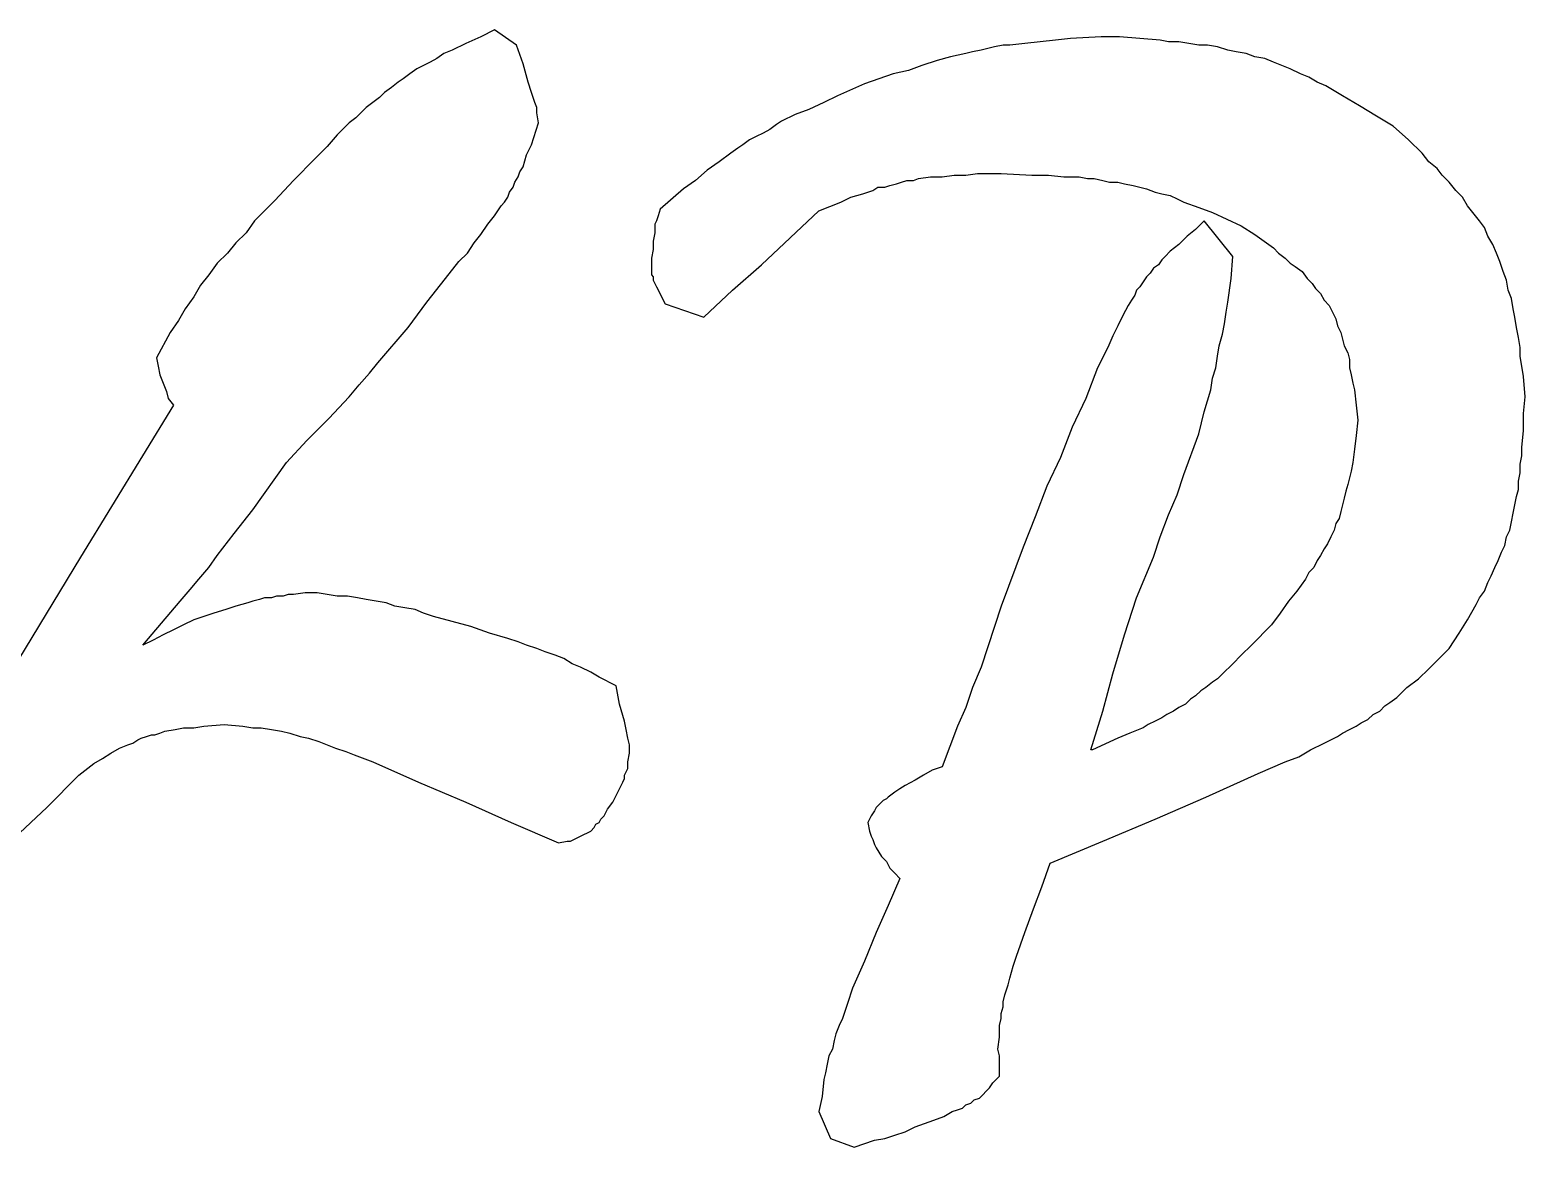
# Model space of a CAD drawing. Extents: x 5 to 194, y 2 to 286.
# Drawn here: x 120.84 to 139.57, y 39.76 to 53.75 of the extents above; entities that cross this region are included whole.
import ezdxf

# ---------------------------------------------------------------- set-up
doc = ezdxf.new("R2010")
doc.units = 0
doc.layers.add('Layer_1', color=7, linetype='CONTINUOUS')

msp = doc.modelspace()

# ---------------------------------------------------------------- linework, layer by layer
at = {"layer": 'Layer_1', "color": 7}
for p, q in [((126.30255, 53.57775), (126.133217, 53.493083)), ((126.49305, 53.662416), (126.30255, 53.57775)), ((126.662383, 53.747083), (126.49305, 53.662416)), ((126.93755, 53.556583), (126.662383, 53.747083)), ((133.308717, 53.57775), (133.118217, 53.556583)), ((133.499217, 53.598916), (133.308717, 53.57775)), ((133.689717, 53.620083), (133.499217, 53.598916)), ((133.880217, 53.64125), (133.689717, 53.620083)), ((134.261217, 53.662416), (133.880217, 53.64125)), ((134.49405, 53.662416), (134.261217, 53.662416)), ((134.74805, 53.64125), (134.49405, 53.662416)), ((135.00205, 53.620083), (134.74805, 53.64125)), ((135.107883, 53.598916), (135.00205, 53.620083)), ((135.234883, 53.598916), (135.107883, 53.598916)), ((135.361883, 53.57775), (135.234883, 53.598916)), ((135.488883, 53.556583), (135.361883, 53.57775)), ((125.942717, 53.38725), (125.85805, 53.344916)), ((126.027383, 53.45075), (125.942717, 53.38725)), ((126.133217, 53.493083), (126.027383, 53.45075)), ((127.022217, 53.32375), (126.93755, 53.556583)), ((132.377383, 53.408416), (132.20805, 53.366083)), ((132.567883, 53.45075), (132.377383, 53.408416)), ((132.65255, 53.471916), (132.567883, 53.45075)), ((132.758383, 53.493083), (132.65255, 53.471916)), ((132.84305, 53.51425), (132.758383, 53.493083)), ((132.927717, 53.535416), (132.84305, 53.51425)), ((133.03355, 53.556583), (132.927717, 53.535416)), ((133.118217, 53.556583), (133.03355, 53.556583)), ((135.594717, 53.556583), (135.488883, 53.556583)), ((135.721717, 53.535416), (135.594717, 53.556583)), ((135.848717, 53.493083), (135.721717, 53.535416)), ((135.95455, 53.471916), (135.848717, 53.493083)), ((136.08155, 53.45075), (135.95455, 53.471916)), ((136.187383, 53.408416), (136.08155, 53.45075)), ((136.314383, 53.38725), (136.187383, 53.408416)), ((136.420217, 53.344916), (136.314383, 53.38725)), ((125.60405, 53.19675), (125.519383, 53.13325)), ((125.688717, 53.26025), (125.60405, 53.19675)), ((125.773383, 53.302583), (125.688717, 53.26025)), ((125.85805, 53.344916), (125.773383, 53.302583)), ((127.085717, 53.090916), (127.022217, 53.32375)), ((131.657717, 53.19675), (131.297883, 53.06975)), ((131.848217, 53.239083), (131.657717, 53.19675)), ((132.01755, 53.302583), (131.848217, 53.239083)), ((132.20805, 53.366083), (132.01755, 53.302583)), ((136.52605, 53.302583), (136.420217, 53.344916)), ((136.631883, 53.26025), (136.52605, 53.302583)), ((136.758883, 53.19675), (136.631883, 53.26025)), ((136.864717, 53.154416), (136.758883, 53.19675)), ((125.371217, 53.027416), (125.28655, 52.963916)), ((125.455883, 53.090916), (125.371217, 53.027416)), ((125.519383, 53.13325), (125.455883, 53.090916)), ((127.12805, 52.963916), (127.085717, 53.090916)), ((131.297883, 53.06975), (130.959217, 52.921583)), ((136.97055, 53.090916), (136.864717, 53.154416)), ((137.076383, 53.048583), (136.97055, 53.090916)), ((137.182217, 52.985083), (137.076383, 53.048583)), ((125.138383, 52.836916), (125.053717, 52.773416)), ((125.22305, 52.900416), (125.138383, 52.836916)), ((125.28655, 52.963916), (125.22305, 52.900416)), ((127.149217, 52.900416), (127.12805, 52.963916)), ((127.170383, 52.836916), (127.149217, 52.900416)), ((127.19155, 52.773416), (127.170383, 52.836916)), ((130.789883, 52.836916), (130.599383, 52.75225)), ((130.959217, 52.921583), (130.789883, 52.836916)), ((137.28805, 52.921583), (137.182217, 52.985083)), ((137.499717, 52.794583), (137.28805, 52.921583)), ((124.926717, 52.646416), (124.84205, 52.582916)), ((124.990217, 52.709916), (124.926717, 52.646416)), ((125.053717, 52.773416), (124.990217, 52.709916)), ((127.19155, 52.709916), (127.19155, 52.773416)), ((127.212717, 52.582916), (127.19155, 52.709916)), ((130.43005, 52.68875), (130.260717, 52.604083)), ((130.599383, 52.75225), (130.43005, 52.68875)), ((137.711383, 52.667583), (137.499717, 52.794583)), ((137.92305, 52.540583), (137.711383, 52.667583)), ((124.84205, 52.582916), (124.693883, 52.43475)), ((127.12805, 52.30775), (127.212717, 52.582916)), ((130.027883, 52.455916), (129.943217, 52.413583)), ((130.11255, 52.49825), (130.027883, 52.455916)), ((130.197217, 52.56175), (130.11255, 52.49825)), ((130.260717, 52.604083), (130.197217, 52.56175)), ((138.11355, 52.37125), (137.92305, 52.540583)), ((124.566883, 52.286583), (124.418717, 52.138416)), ((124.693883, 52.43475), (124.566883, 52.286583)), ((127.06455, 52.18075), (127.12805, 52.30775)), ((129.710383, 52.265416), (129.625717, 52.201916)), ((129.773883, 52.30775), (129.710383, 52.265416)), ((129.85855, 52.37125), (129.773883, 52.30775)), ((129.943217, 52.413583), (129.85855, 52.37125)), ((138.282883, 52.201916), (138.11355, 52.37125)), ((124.418717, 52.138416), (124.14355, 51.86325)), ((127.022217, 52.032583), (127.06455, 52.18075)), ((129.47755, 52.096083), (129.329383, 51.99025)), ((129.625717, 52.201916), (129.47755, 52.096083)), ((138.36755, 52.096083), (138.282883, 52.201916)), ((138.473383, 52.011416), (138.36755, 52.096083)), ((126.916383, 51.842083), (126.958717, 51.905583)), ((126.958717, 51.905583), (126.979883, 51.969083)), ((126.979883, 51.969083), (127.022217, 52.032583)), ((129.329383, 51.99025), (129.181217, 51.86325)), ((131.975217, 51.884416), (132.123383, 51.905583)), ((132.123383, 51.905583), (132.27155, 51.905583)), ((132.27155, 51.905583), (132.419717, 51.92675)), ((132.419717, 51.92675), (132.567883, 51.92675)), ((132.567883, 51.92675), (132.71605, 51.947916)), ((132.71605, 51.947916), (133.012383, 51.947916)), ((133.012383, 51.947916), (133.393383, 51.92675)), ((133.393383, 51.92675), (133.60505, 51.92675)), ((133.60505, 51.92675), (133.79555, 51.905583)), ((133.79555, 51.905583), (133.98605, 51.905583)), ((133.98605, 51.905583), (134.091883, 51.884416)), ((138.536883, 51.92675), (138.473383, 52.011416)), ((138.62155, 51.842083), (138.536883, 51.92675)), ((124.14355, 51.86325), (123.910717, 51.60925)), ((126.831717, 51.651583), (126.852883, 51.715083)), ((126.852883, 51.715083), (126.895217, 51.778583)), ((126.895217, 51.778583), (126.916383, 51.842083)), ((129.03305, 51.757416), (128.736717, 51.503416)), ((129.181217, 51.86325), (129.03305, 51.757416)), ((131.276717, 51.693916), (131.403717, 51.73625)), ((131.403717, 51.73625), (131.467217, 51.778583)), ((131.467217, 51.778583), (131.551883, 51.778583)), ((131.551883, 51.778583), (131.615383, 51.79975)), ((131.615383, 51.79975), (131.70005, 51.820916)), ((131.70005, 51.820916), (131.76355, 51.842083)), ((131.76355, 51.842083), (131.82705, 51.86325)), ((131.82705, 51.86325), (131.911717, 51.86325)), ((131.911717, 51.86325), (131.975217, 51.884416)), ((134.091883, 51.884416), (134.17655, 51.884416)), ((134.17655, 51.884416), (134.282383, 51.86325)), ((134.282383, 51.86325), (134.36705, 51.842083)), ((134.36705, 51.842083), (134.472883, 51.842083)), ((134.472883, 51.842083), (134.55755, 51.820916)), ((134.55755, 51.820916), (134.663383, 51.79975)), ((134.663383, 51.79975), (134.74805, 51.778583)), ((134.74805, 51.778583), (134.832717, 51.757416)), ((134.832717, 51.757416), (134.93855, 51.715083)), ((134.93855, 51.715083), (135.023217, 51.693916)), ((138.706217, 51.73625), (138.62155, 51.842083)), ((138.790883, 51.651583), (138.706217, 51.73625)), ((123.910717, 51.60925), (123.783717, 51.48225)), ((126.662383, 51.41875), (126.74705, 51.54575)), ((126.74705, 51.54575), (126.789383, 51.588083)), ((126.789383, 51.588083), (126.831717, 51.651583)), ((130.726383, 51.48225), (131.00155, 51.588083)), ((131.00155, 51.588083), (131.12855, 51.651583)), ((131.12855, 51.651583), (131.276717, 51.693916)), ((135.023217, 51.693916), (135.12905, 51.67275)), ((135.12905, 51.67275), (135.213717, 51.630416)), ((135.213717, 51.630416), (135.298383, 51.588083)), ((135.298383, 51.588083), (135.488883, 51.524583)), ((135.488883, 51.524583), (135.658217, 51.461083)), ((138.854383, 51.54575), (138.790883, 51.651583)), ((138.917883, 51.461083), (138.854383, 51.54575)), ((123.656717, 51.35525), (123.550883, 51.207083)), ((123.783717, 51.48225), (123.656717, 51.35525)), ((126.577717, 51.312916), (126.662383, 51.41875)), ((128.694383, 51.35525), (128.673217, 51.312916)), ((128.71555, 51.41875), (128.694383, 51.35525)), ((128.736717, 51.503416), (128.71555, 51.41875)), ((130.36655, 51.143583), (130.726383, 51.48225)), ((135.552383, 51.35525), (135.44655, 51.249416)), ((135.912217, 50.91075), (135.552383, 51.35525)), ((135.658217, 51.461083), (136.01805, 51.29175)), ((139.00255, 51.35525), (138.917883, 51.461083)), ((139.06605, 51.270583), (139.00255, 51.35525)), ((123.550883, 51.207083), (123.423883, 51.080083)), ((126.408383, 51.080083), (126.49305, 51.185916)), ((126.49305, 51.185916), (126.577717, 51.312916)), ((128.673217, 51.207083), (128.65205, 51.10125)), ((128.673217, 51.312916), (128.673217, 51.270583)), ((128.673217, 51.270583), (128.673217, 51.207083)), ((130.006717, 50.804916), (130.36655, 51.143583)), ((135.340717, 51.16475), (135.234883, 51.058916)), ((135.44655, 51.249416), (135.340717, 51.16475)), ((136.01805, 51.29175), (136.187383, 51.185916)), ((136.187383, 51.185916), (136.33555, 51.080083)), ((139.108383, 51.16475), (139.06605, 51.270583)), ((139.171883, 51.058916), (139.108383, 51.16475)), ((123.31805, 50.953083), (123.19105, 50.826083)), ((123.423883, 51.080083), (123.31805, 50.953083)), ((126.217883, 50.84725), (126.323717, 50.953083)), ((126.323717, 50.953083), (126.408383, 51.080083)), ((128.65205, 50.995416), (128.630883, 50.889583)), ((128.65205, 51.10125), (128.65205, 50.995416)), ((135.12905, 50.97425), (135.06555, 50.91075)), ((135.234883, 51.058916), (135.12905, 50.97425)), ((136.33555, 51.080083), (136.420217, 51.016583)), ((136.420217, 51.016583), (136.483717, 50.953083)), ((136.483717, 50.953083), (136.568383, 50.889583)), ((139.214217, 50.953083), (139.171883, 51.058916)), ((139.25655, 50.84725), (139.214217, 50.953083)), ((123.19105, 50.826083), (123.085217, 50.677916)), ((126.04855, 50.635583), (126.217883, 50.84725)), ((128.630883, 50.889583), (128.630883, 50.78375)), ((128.630883, 50.78375), (128.630883, 50.677916)), ((129.646883, 50.487416), (130.006717, 50.804916)), ((134.917383, 50.762583), (134.87505, 50.699083)), ((134.980883, 50.804916), (134.917383, 50.762583)), ((135.023217, 50.868416), (134.980883, 50.804916)), ((135.06555, 50.91075), (135.023217, 50.868416)), ((135.89105, 50.635583), (135.912217, 50.91075)), ((136.568383, 50.889583), (136.631883, 50.826083)), ((136.631883, 50.826083), (136.695383, 50.78375)), ((136.695383, 50.78375), (136.78005, 50.72025)), ((139.298883, 50.72025), (139.25655, 50.84725)), ((123.085217, 50.677916), (122.979383, 50.550916)), ((125.815717, 50.33925), (126.04855, 50.635583)), ((128.630883, 50.677916), (128.65205, 50.65675)), ((128.65205, 50.65675), (128.65205, 50.635583)), ((128.65205, 50.635583), (128.65205, 50.614416)), ((128.65205, 50.614416), (128.673217, 50.572083)), ((134.790383, 50.59325), (134.74805, 50.52975)), ((134.832717, 50.65675), (134.790383, 50.59325)), ((134.87505, 50.699083), (134.832717, 50.65675)), ((135.848717, 50.33925), (135.89105, 50.635583)), ((136.78005, 50.72025), (136.84355, 50.635583)), ((136.84355, 50.635583), (136.90705, 50.572083)), ((139.341217, 50.614416), (139.298883, 50.72025)), ((139.362383, 50.487416), (139.341217, 50.614416)), ((122.894717, 50.40275), (122.788883, 50.254583)), ((122.979383, 50.550916), (122.894717, 50.40275)), ((128.673217, 50.572083), (128.694383, 50.52975)), ((128.694383, 50.52975), (128.800217, 50.318083)), ((129.28705, 50.14875), (129.646883, 50.487416)), ((134.68455, 50.423916), (134.642217, 50.360416)), ((134.705717, 50.487416), (134.68455, 50.423916)), ((134.74805, 50.52975), (134.705717, 50.487416)), ((136.90705, 50.572083), (136.949383, 50.508583)), ((136.949383, 50.508583), (137.012883, 50.445083)), ((137.012883, 50.445083), (137.055217, 50.360416)), ((139.404717, 50.381583), (139.362383, 50.487416)), ((122.788883, 50.254583), (122.704217, 50.106416)), ((125.582883, 50.02175), (125.815717, 50.33925)), ((128.800217, 50.318083), (129.28705, 50.14875)), ((134.599883, 50.296916), (134.536383, 50.169916)), ((134.642217, 50.360416), (134.599883, 50.296916)), ((135.806383, 50.064083), (135.82755, 50.21225)), ((135.82755, 50.21225), (135.848717, 50.33925)), ((137.055217, 50.360416), (137.118717, 50.296916)), ((137.118717, 50.296916), (137.16105, 50.21225)), ((137.16105, 50.21225), (137.203383, 50.127583)), ((139.425883, 50.254583), (139.404717, 50.381583)), ((139.44705, 50.14875), (139.425883, 50.254583)), ((122.704217, 50.106416), (122.598383, 49.95825)), ((125.455883, 49.873583), (125.582883, 50.02175)), ((134.472883, 50.042916), (134.409383, 49.915916)), ((134.536383, 50.169916), (134.472883, 50.042916)), ((135.785217, 49.937083), (135.806383, 50.064083)), ((137.203383, 50.127583), (137.22455, 50.042916)), ((137.22455, 50.042916), (137.266883, 49.95825)), ((139.468217, 50.02175), (139.44705, 50.14875)), ((139.489383, 49.89475), (139.468217, 50.02175)), ((122.598383, 49.95825), (122.42905, 49.64075)), ((125.328883, 49.725416), (125.455883, 49.873583)), ((134.409383, 49.915916), (134.345883, 49.76775)), ((135.742883, 49.788916), (135.785217, 49.937083)), ((137.266883, 49.95825), (137.28805, 49.873583)), ((137.28805, 49.873583), (137.309217, 49.788916)), ((139.51055, 49.76775), (139.489383, 49.89475)), ((122.42905, 49.64075), (122.450217, 49.534916)), ((125.201883, 49.57725), (125.328883, 49.725416)), ((134.345883, 49.76775), (134.218883, 49.51375)), ((135.70055, 49.51375), (135.721717, 49.661916)), ((135.721717, 49.661916), (135.742883, 49.788916)), ((137.309217, 49.788916), (137.35155, 49.70425)), ((137.35155, 49.70425), (137.372717, 49.619583)), ((139.51055, 49.661916), (139.51055, 49.76775)), ((139.552883, 49.407916), (139.51055, 49.661916)), ((122.450217, 49.534916), (122.471383, 49.429083)), ((124.96905, 49.302083), (125.09605, 49.45025)), ((125.09605, 49.45025), (125.201883, 49.57725)), ((134.218883, 49.51375), (134.070717, 49.13275)), ((135.658217, 49.38675), (135.70055, 49.51375)), ((137.372717, 49.619583), (137.372717, 49.51375)), ((137.372717, 49.51375), (137.393883, 49.429083)), ((122.471383, 49.429083), (122.513717, 49.32325)), ((122.513717, 49.32325), (122.55605, 49.217416)), ((124.84205, 49.153916), (124.96905, 49.302083)), ((135.63705, 49.238583), (135.658217, 49.38675)), ((137.393883, 49.429083), (137.41505, 49.32325)), ((137.41505, 49.32325), (137.436217, 49.238583)), ((139.57405, 49.153916), (139.552883, 49.407916)), ((122.55605, 49.217416), (122.577217, 49.13275)), ((122.577217, 49.13275), (122.640717, 49.048083)), ((124.58805, 48.87875), (124.84205, 49.153916)), ((134.070717, 49.13275), (133.901383, 48.772916)), ((135.552383, 48.963416), (135.63705, 49.238583)), ((137.436217, 49.238583), (137.457383, 49.048083)), ((139.552883, 48.94225), (139.57405, 49.153916)), ((122.640717, 49.048083), (121.47655, 47.143083)), ((135.488883, 48.68825), (135.552383, 48.963416)), ((137.457383, 49.048083), (137.47855, 48.857583)), ((139.552883, 48.730583), (139.552883, 48.94225)), ((124.312883, 48.603583), (124.58805, 48.87875)), ((133.901383, 48.772916), (133.753217, 48.391916)), ((137.47855, 48.857583), (137.457383, 48.667083)), ((139.531717, 48.518916), (139.552883, 48.730583)), ((124.058883, 48.328416), (124.312883, 48.603583)), ((135.298383, 48.18025), (135.488883, 48.68825)), ((137.457383, 48.667083), (137.436217, 48.49775)), ((139.531717, 48.413083), (139.531717, 48.518916)), ((123.63555, 47.73575), (124.058883, 48.328416)), ((133.753217, 48.391916), (133.583883, 48.032083)), ((137.41505, 48.328416), (137.393883, 48.222583)), ((137.436217, 48.49775), (137.41505, 48.328416)), ((139.51055, 48.30725), (139.531717, 48.413083)), ((135.213717, 47.92625), (135.298383, 48.18025)), ((137.393883, 48.222583), (137.372717, 48.137916)), ((139.489383, 48.095583), (139.51055, 48.201416)), ((139.51055, 48.201416), (139.51055, 48.30725)), ((133.583883, 48.032083), (133.435717, 47.651083)), ((137.330383, 47.968583), (137.309217, 47.883916)), ((137.35155, 48.05325), (137.330383, 47.968583)), ((137.372717, 48.137916), (137.35155, 48.05325)), ((139.468217, 47.905083), (139.489383, 47.98975)), ((139.489383, 47.98975), (139.489383, 48.095583)), ((135.107883, 47.67225), (135.213717, 47.92625)), ((137.28805, 47.79925), (137.266883, 47.714583)), ((137.309217, 47.883916), (137.28805, 47.79925)), ((139.425883, 47.693416), (139.44705, 47.79925)), ((139.44705, 47.79925), (139.468217, 47.905083)), ((123.402717, 47.439416), (123.63555, 47.73575)), ((133.435717, 47.651083), (133.28755, 47.270083)), ((135.00205, 47.397083), (135.107883, 47.67225)), ((137.245717, 47.629916), (137.203383, 47.566416)), ((137.266883, 47.714583), (137.245717, 47.629916)), ((139.38355, 47.48175), (139.404717, 47.587583)), ((139.404717, 47.587583), (139.425883, 47.693416)), ((123.19105, 47.16425), (123.402717, 47.439416)), ((134.917383, 47.143083), (135.00205, 47.397083)), ((137.139883, 47.397083), (137.09755, 47.312416)), ((137.182217, 47.48175), (137.139883, 47.397083)), ((137.203383, 47.566416), (137.182217, 47.48175)), ((139.32005, 47.29125), (139.341217, 47.397083)), ((139.341217, 47.397083), (139.38355, 47.48175)), ((133.28755, 47.270083), (133.012383, 46.52925)), ((137.055217, 47.248916), (137.012883, 47.16425)), ((137.09755, 47.312416), (137.055217, 47.248916)), ((139.235383, 47.10075), (139.277717, 47.206583)), ((139.277717, 47.206583), (139.32005, 47.29125)), ((121.47655, 47.143083), (120.33355, 45.25925)), ((122.958217, 46.867916), (123.085217, 47.016083)), ((123.085217, 47.016083), (123.19105, 47.16425)), ((134.705717, 46.635083), (134.917383, 47.143083)), ((136.928217, 47.016083), (136.864717, 46.952583)), ((136.97055, 47.10075), (136.928217, 47.016083)), ((137.012883, 47.16425), (136.97055, 47.10075)), ((139.150717, 46.91025), (139.19305, 47.016083)), ((139.19305, 47.016083), (139.235383, 47.10075)), ((122.852383, 46.740916), (122.958217, 46.867916)), ((136.822383, 46.867916), (136.71655, 46.71975)), ((136.864717, 46.952583), (136.822383, 46.867916)), ((139.108383, 46.825583), (139.150717, 46.91025)), ((122.725383, 46.59275), (122.852383, 46.740916)), ((123.931883, 46.65625), (123.868383, 46.635083)), ((124.01655, 46.65625), (123.931883, 46.65625)), ((124.08005, 46.677416), (124.01655, 46.65625)), ((124.14355, 46.677416), (124.08005, 46.677416)), ((124.291717, 46.698583), (124.14355, 46.677416)), ((124.439883, 46.698583), (124.291717, 46.698583)), ((124.693883, 46.65625), (124.439883, 46.698583)), ((124.820883, 46.65625), (124.693883, 46.65625)), ((124.947883, 46.635083), (124.820883, 46.65625)), ((136.71655, 46.71975), (136.610717, 46.59275)), ((139.00255, 46.635083), (139.06605, 46.71975)), ((139.06605, 46.71975), (139.108383, 46.825583)), ((122.49255, 46.317583), (122.725383, 46.59275)), ((123.296883, 46.486916), (123.148717, 46.444583)), ((123.423883, 46.52925), (123.296883, 46.486916)), ((123.57205, 46.571583), (123.423883, 46.52925)), ((123.63555, 46.59275), (123.57205, 46.571583)), ((123.720217, 46.613916), (123.63555, 46.59275)), ((123.783717, 46.635083), (123.720217, 46.613916)), ((123.868383, 46.635083), (123.783717, 46.635083)), ((125.053717, 46.613916), (124.947883, 46.635083)), ((125.180717, 46.59275), (125.053717, 46.613916)), ((125.307717, 46.571583), (125.180717, 46.59275)), ((125.41355, 46.52925), (125.307717, 46.571583)), ((125.54055, 46.508083), (125.41355, 46.52925)), ((125.66755, 46.486916), (125.54055, 46.508083)), ((125.773383, 46.444583), (125.66755, 46.486916)), ((133.012383, 46.52925), (132.84305, 46.02125)), ((134.55755, 46.169416), (134.705717, 46.635083)), ((136.610717, 46.59275), (136.504883, 46.444583)), ((138.854383, 46.359916), (138.960217, 46.550416)), ((138.960217, 46.550416), (139.00255, 46.635083)), ((122.259717, 46.042416), (122.49255, 46.317583)), ((122.767717, 46.296416), (122.640717, 46.232916)), ((122.894717, 46.359916), (122.767717, 46.296416)), ((123.021717, 46.40225), (122.894717, 46.359916)), ((123.148717, 46.444583), (123.021717, 46.40225)), ((125.900383, 46.40225), (125.773383, 46.444583)), ((126.133217, 46.33875), (125.900383, 46.40225)), ((126.36605, 46.27525), (126.133217, 46.33875)), ((126.598883, 46.190583), (126.36605, 46.27525)), ((136.39905, 46.296416), (136.14505, 46.042416)), ((136.504883, 46.444583), (136.39905, 46.296416)), ((138.74855, 46.190583), (138.854383, 46.359916)), ((122.386717, 46.105916), (122.259717, 46.042416)), ((122.513717, 46.169416), (122.386717, 46.105916)), ((122.640717, 46.232916), (122.513717, 46.169416)), ((126.831717, 46.127083), (126.598883, 46.190583)), ((126.958717, 46.08475), (126.831717, 46.127083)), ((127.06455, 46.042416), (126.958717, 46.08475)), ((134.409383, 45.682583), (134.55755, 46.169416)), ((138.62155, 46.000083), (138.74855, 46.190583)), ((127.19155, 46.000083), (127.06455, 46.042416)), ((127.297383, 45.95775), (127.19155, 46.000083)), ((127.424383, 45.915416), (127.297383, 45.95775)), ((127.530217, 45.873083), (127.424383, 45.915416)), ((132.84305, 46.02125), (132.758383, 45.76725)), ((136.01805, 45.915416), (135.912217, 45.809583)), ((136.14505, 46.042416), (136.01805, 45.915416)), ((138.36755, 45.746083), (138.62155, 46.000083)), ((127.63605, 45.809583), (127.530217, 45.873083)), ((127.741883, 45.76725), (127.63605, 45.809583)), ((127.868883, 45.70375), (127.741883, 45.76725)), ((127.974717, 45.64025), (127.868883, 45.70375)), ((132.758383, 45.76725), (132.65255, 45.51325)), ((135.912217, 45.809583), (135.785217, 45.682583)), ((138.24055, 45.619083), (138.36755, 45.746083)), ((128.186383, 45.534416), (127.974717, 45.64025)), ((128.228717, 45.301583), (128.186383, 45.534416)), ((134.282383, 45.216916), (134.409383, 45.682583)), ((135.658217, 45.57675), (135.57355, 45.51325)), ((135.721717, 45.619083), (135.658217, 45.57675)), ((135.785217, 45.682583), (135.721717, 45.619083)), ((138.092383, 45.51325), (138.24055, 45.619083)), ((132.65255, 45.51325), (132.567883, 45.25925)), ((135.38305, 45.365083), (135.31955, 45.301583)), ((135.44655, 45.407416), (135.38305, 45.365083)), ((135.51005, 45.470916), (135.44655, 45.407416)), ((135.57355, 45.51325), (135.51005, 45.470916)), ((137.880717, 45.32275), (137.965383, 45.38625)), ((137.965383, 45.38625), (138.092383, 45.51325)), ((128.292217, 45.089916), (128.228717, 45.301583)), ((132.567883, 45.25925), (132.46205, 45.026416)), ((134.134217, 44.730083), (134.282383, 45.216916)), ((135.086717, 45.174583), (135.023217, 45.13225)), ((135.171383, 45.216916), (135.086717, 45.174583)), ((135.234883, 45.25925), (135.171383, 45.216916)), ((135.31955, 45.301583), (135.234883, 45.25925)), ((137.60555, 45.111083), (137.66905, 45.174583)), ((137.66905, 45.174583), (137.753717, 45.216916)), ((137.753717, 45.216916), (137.817217, 45.280416)), ((137.817217, 45.280416), (137.880717, 45.32275)), ((122.471383, 44.94175), (122.534883, 44.962916)), ((122.534883, 44.962916), (122.661883, 44.984083)), ((122.661883, 44.984083), (122.767717, 45.00525)), ((122.767717, 45.00525), (122.894717, 45.00525)), ((122.894717, 45.00525), (123.021717, 45.026416)), ((123.021717, 45.026416), (123.275717, 45.047583)), ((123.275717, 45.047583), (123.50855, 45.026416)), ((123.50855, 45.026416), (123.63555, 45.00525)), ((123.63555, 45.00525), (123.741383, 45.00525)), ((123.741383, 45.00525), (123.868383, 44.984083)), ((123.868383, 44.984083), (123.995383, 44.962916)), ((123.995383, 44.962916), (124.101217, 44.94175)), ((128.313383, 44.984083), (128.292217, 45.089916)), ((128.33455, 44.87825), (128.313383, 44.984083)), ((132.46205, 45.026416), (132.27155, 44.518416)), ((134.790383, 45.00525), (134.62105, 44.94175)), ((134.853883, 45.047583), (134.790383, 45.00525)), ((134.93855, 45.089916), (134.853883, 45.047583)), ((135.023217, 45.13225), (134.93855, 45.089916)), ((137.28805, 44.94175), (137.372717, 44.984083)), ((137.372717, 44.984083), (137.457383, 45.026416)), ((137.457383, 45.026416), (137.520883, 45.06875)), ((137.520883, 45.06875), (137.60555, 45.111083)), ((121.963383, 44.75125), (122.069217, 44.793583)), ((122.069217, 44.793583), (122.132717, 44.81475)), ((122.132717, 44.81475), (122.196217, 44.857083)), ((122.196217, 44.857083), (122.23855, 44.87825)), ((122.23855, 44.87825), (122.30205, 44.899416)), ((122.30205, 44.899416), (122.36555, 44.920583)), ((122.36555, 44.920583), (122.407883, 44.920583)), ((122.407883, 44.920583), (122.471383, 44.94175)), ((124.101217, 44.94175), (124.228217, 44.899416)), ((124.228217, 44.899416), (124.33405, 44.87825)), ((124.33405, 44.87825), (124.46105, 44.835916)), ((124.46105, 44.835916), (124.566883, 44.793583)), ((124.566883, 44.793583), (124.672717, 44.75125)), ((128.355717, 44.793583), (128.33455, 44.87825)), ((128.355717, 44.68775), (128.355717, 44.793583)), ((134.472883, 44.87825), (134.155383, 44.730083)), ((134.62105, 44.94175), (134.472883, 44.87825)), ((136.885883, 44.730083), (137.055217, 44.81475)), ((137.055217, 44.81475), (137.22455, 44.899416)), ((137.22455, 44.899416), (137.28805, 44.94175)), ((121.645883, 44.56075), (121.751717, 44.62425)), ((121.751717, 44.62425), (121.85755, 44.68775)), ((121.85755, 44.68775), (121.963383, 44.75125)), ((124.672717, 44.75125), (124.799717, 44.708916)), ((124.799717, 44.708916), (124.90555, 44.666583)), ((124.90555, 44.666583), (125.138383, 44.581916)), ((125.138383, 44.581916), (125.709883, 44.327916)), ((128.33455, 44.581916), (128.355717, 44.68775)), ((128.33455, 44.49725), (128.33455, 44.581916)), ((134.155383, 44.730083), (134.134217, 44.730083)), ((136.229717, 44.43375), (136.568383, 44.581916)), ((136.568383, 44.581916), (136.737717, 44.645416)), ((136.737717, 44.645416), (136.885883, 44.730083)), ((121.053217, 44.010416), (121.455383, 44.412583)), ((121.455383, 44.412583), (121.645883, 44.56075)), ((128.292217, 44.412583), (128.313383, 44.454916)), ((128.292217, 44.37025), (128.292217, 44.412583)), ((128.313383, 44.454916), (128.33455, 44.49725)), ((132.038717, 44.412583), (131.932883, 44.349083)), ((132.14455, 44.476083), (132.038717, 44.412583)), ((132.27155, 44.518416), (132.14455, 44.476083)), ((135.57355, 44.137416), (136.229717, 44.43375)), ((125.709883, 44.327916), (126.30255, 44.073916)), ((128.186383, 44.158583), (128.228717, 44.24325)), ((128.228717, 44.24325), (128.249883, 44.285583)), ((128.249883, 44.285583), (128.27105, 44.327916)), ((128.27105, 44.327916), (128.292217, 44.37025)), ((131.742383, 44.24325), (131.678883, 44.200916)), ((131.805883, 44.285583), (131.742383, 44.24325)), ((131.932883, 44.349083), (131.805883, 44.285583)), ((126.30255, 44.073916), (126.87405, 43.819916)), ((128.08055, 43.98925), (128.14405, 44.073916)), ((128.14405, 44.073916), (128.186383, 44.158583)), ((131.467217, 44.031583), (131.44605, 44.010416)), ((131.50955, 44.073916), (131.467217, 44.031583)), ((131.530717, 44.095083), (131.50955, 44.073916)), ((131.57305, 44.11625), (131.530717, 44.095083)), ((131.594217, 44.137416), (131.57305, 44.11625)), ((131.678883, 44.200916), (131.594217, 44.137416)), ((134.93855, 43.86225), (135.57355, 44.137416)), ((120.65105, 43.629416), (121.053217, 44.010416)), ((127.974717, 43.819916), (127.995883, 43.86225)), ((127.995883, 43.86225), (128.038217, 43.904583)), ((128.038217, 43.904583), (128.08055, 43.98925)), ((131.38255, 43.904583), (131.340217, 43.819916)), ((131.424883, 43.968083), (131.38255, 43.904583)), ((131.44605, 44.010416), (131.424883, 43.968083)), ((134.282383, 43.587083), (134.93855, 43.86225)), ((126.87405, 43.819916), (127.466717, 43.565916)), ((127.69955, 43.629416), (127.741883, 43.650583)), ((127.741883, 43.650583), (127.784217, 43.67175)), ((127.784217, 43.67175), (127.82655, 43.692916)), ((127.82655, 43.692916), (127.868883, 43.714083)), ((127.868883, 43.714083), (127.911217, 43.756416)), ((127.911217, 43.756416), (127.932383, 43.79875)), ((127.932383, 43.79875), (127.974717, 43.819916)), ((131.340217, 43.819916), (131.361383, 43.714083)), ((131.361383, 43.714083), (131.38255, 43.650583)), ((131.38255, 43.650583), (131.403717, 43.60825)), ((127.466717, 43.565916), (127.57255, 43.587083)), ((127.57255, 43.587083), (127.614883, 43.587083)), ((127.614883, 43.587083), (127.657217, 43.60825)), ((127.657217, 43.60825), (127.69955, 43.629416)), ((131.403717, 43.60825), (131.424883, 43.54475)), ((131.424883, 43.54475), (131.44605, 43.502416)), ((131.44605, 43.502416), (131.50955, 43.396583)), ((133.626217, 43.311916), (134.282383, 43.587083)), ((131.50955, 43.396583), (131.57305, 43.333083)), ((131.57305, 43.333083), (131.615383, 43.248416)), ((133.520383, 43.015583), (133.626217, 43.311916)), ((131.742383, 43.121416), (131.594217, 42.78275)), ((131.615383, 43.248416), (131.657717, 43.206083)), ((131.657717, 43.206083), (131.678883, 43.184916)), ((131.678883, 43.184916), (131.742383, 43.121416)), ((133.41455, 42.740416), (133.520383, 43.015583)), ((131.594217, 42.78275), (131.44605, 42.444083)), ((133.308717, 42.444083), (133.41455, 42.740416)), ((131.44605, 42.444083), (131.297883, 42.08425)), ((133.202883, 42.14775), (133.308717, 42.444083)), ((133.16055, 42.02075), (133.202883, 42.14775)), ((131.297883, 42.08425), (131.149717, 41.745583)), ((133.118217, 41.872583), (133.16055, 42.02075)), ((133.075883, 41.724416), (133.09705, 41.787916)), ((133.09705, 41.787916), (133.118217, 41.872583)), ((131.149717, 41.745583), (131.086217, 41.555083)), ((133.03355, 41.57625), (133.054717, 41.660916)), ((133.054717, 41.660916), (133.075883, 41.724416)), ((131.086217, 41.555083), (131.022717, 41.364583)), ((133.012383, 41.428083), (133.03355, 41.51275)), ((133.012383, 41.364583), (133.012383, 41.428083)), ((133.03355, 41.51275), (133.03355, 41.57625)), ((130.980383, 41.279916), (130.93805, 41.174083)), ((131.022717, 41.364583), (130.980383, 41.279916)), ((132.991217, 41.279916), (133.012383, 41.364583)), ((132.991217, 41.13175), (132.991217, 41.279916)), ((130.916883, 41.089416), (130.895717, 40.983583)), ((130.93805, 41.174083), (130.916883, 41.089416)), ((132.97005, 40.983583), (132.991217, 41.13175)), ((130.853383, 40.898916), (130.832217, 40.793083)), ((130.895717, 40.983583), (130.853383, 40.898916)), ((132.991217, 40.898916), (132.97005, 40.983583)), ((132.991217, 40.81425), (132.991217, 40.898916)), ((130.81105, 40.68725), (130.789883, 40.602583)), ((130.832217, 40.793083), (130.81105, 40.68725)), ((132.991217, 40.729583), (132.991217, 40.81425)), ((132.991217, 40.644916), (132.991217, 40.729583)), ((130.789883, 40.602583), (130.768717, 40.390916)), ((132.821883, 40.454416), (132.864217, 40.49675)), ((132.864217, 40.49675), (132.90655, 40.56025)), ((132.90655, 40.56025), (132.991217, 40.644916)), ((130.768717, 40.390916), (130.726383, 40.200416)), ((132.52555, 40.24275), (132.567883, 40.285083)), ((132.567883, 40.285083), (132.631383, 40.30625)), ((132.631383, 40.30625), (132.673717, 40.348583)), ((132.673717, 40.348583), (132.737217, 40.36975)), ((132.737217, 40.36975), (132.77955, 40.412083)), ((132.77955, 40.412083), (132.821883, 40.454416)), ((130.726383, 40.200416), (130.87455, 39.86175)), ((131.932883, 40.009916), (132.165717, 40.094583)), ((132.165717, 40.094583), (132.292717, 40.136916)), ((132.292717, 40.136916), (132.39855, 40.200416)), ((132.39855, 40.200416), (132.46205, 40.221583)), ((132.46205, 40.221583), (132.52555, 40.24275)), ((131.551883, 39.86175), (131.678883, 39.904083)), ((131.678883, 39.904083), (131.805883, 39.946416)), ((131.805883, 39.946416), (131.932883, 40.009916)), ((130.87455, 39.86175), (131.170883, 39.755916)), ((131.170883, 39.755916), (131.424883, 39.840583)), ((131.424883, 39.840583), (131.551883, 39.86175))]:
    msp.add_line(p, q, dxfattribs=at)

doc.saveas('drawing.dxf')
